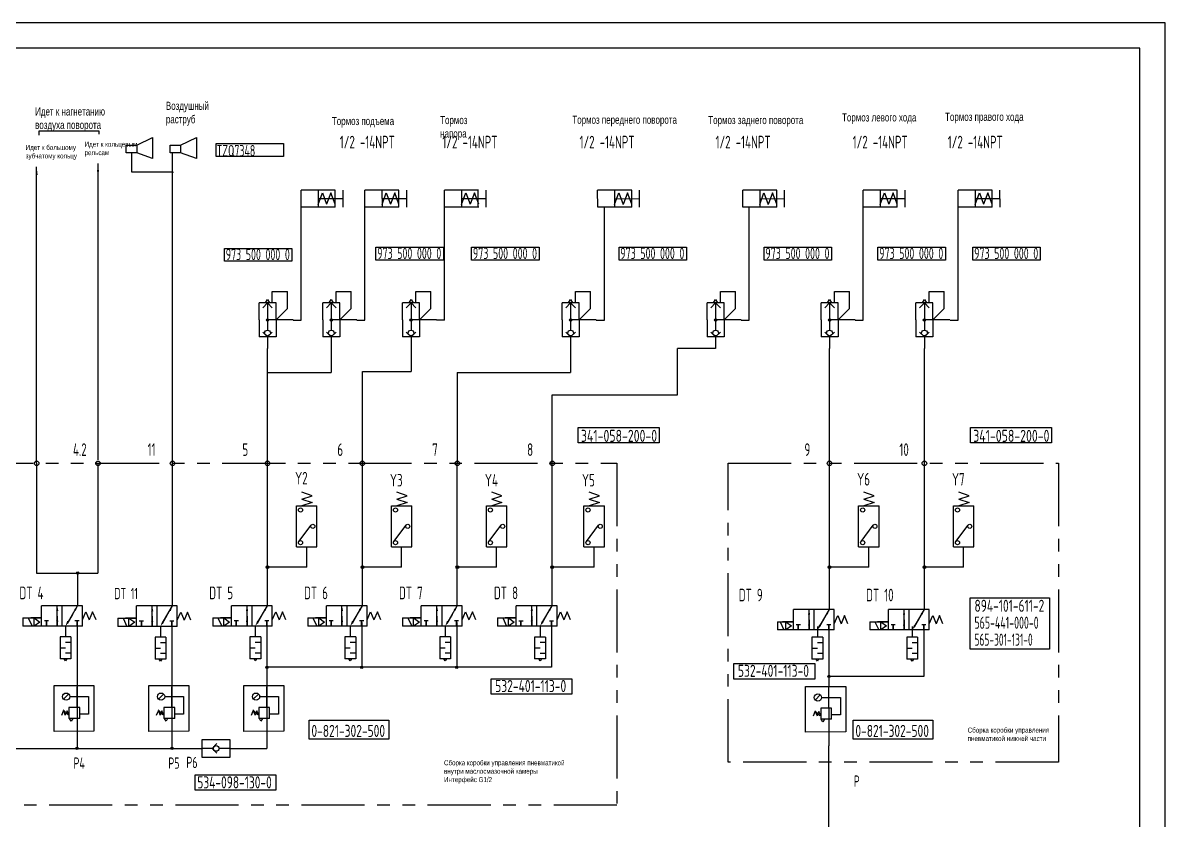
# Model space of a CAD drawing. Header units: millimetres. Extents: x 0 to 2100, y 0 to 1485.
# Drawn here: x 968 to 2100, y 694 to 1485 of the extents above; entities that cross this region are included whole.
import ezdxf
from ezdxf.enums import TextEntityAlignment as Align

# ---------------------------------------------------------------- set-up
doc = ezdxf.new("R2010")
doc.units = ezdxf.units.MM
doc.header["$LTSCALE"] = 50
doc.linetypes.add('F', pattern=[0.75, 0.5, -0.25])
doc.linetypes.add('K', pattern=[2.5, 1.25, -0.25, 0.25, -0.25, 0.25, -0.25])
for name, color, linetype in [('01', 7, 'Continuous'), ('02', 1, 'Continuous'), ('04', 2, 'F'), ('07', 6, 'K'), ('11', 3, 'Continuous')]:
    doc.layers.add(name, color=color, linetype=linetype)
doc.styles.get("Standard").update_dxf_attribs({"font": 'isocp', "width": 0.707, "bigfont": 'intecad.shx'})

# ---------------------------------------------------------------- blocks, each defined once
blk = doc.blocks.new('memC')
at = {"layer": '01'}
for p, q in [((12.5, 3.75), (5, 3.75)), ((5, -3.75), (5, 3.75)), ((7.12, 2.12), (5, 0)), ((5, 0), (7.12, -2.12)), ((12.5, 3.75), (20, 3.75)), ((17.88, 2.12), (20, 0)), ((20, 0), (17.88, -2.12)), ((20, -3.75), (20, 3.75)), ((20, 0.88), (21.52, 0)), ((21.52, 0), (20, -0.88)), ((12.5, -3.75), (5, -3.75)), ((12.5, -3.75), (20, -3.75))]:
    blk.add_line(p, q, dxfattribs=at)
at = {"layer": '01', "const_width": 0.5}
blk.add_lwpolyline([(12.25, 0, 1), (12.75, 0, 1)], format="xyb", close=True, dxfattribs=at)
at = {"layer": '01'}
for centre, radius in [((6.77, 0), 1.25), ((12.5, 0), 0.5)]:
    blk.add_circle(centre, radius, dxfattribs=at)
at = {"layer": '02'}
for p, q in [((5, 0), (0, 0)), ((12, 0), (8.02, 0)), ((20, 0), (13, 0)), ((12.5, -11.25), (12.5, -0.22))]:
    blk.add_line(p, q, dxfattribs=at)
at = {"layer": '04'}
for p, q in [((12.5, -3.75), (17.5, -8.75)), ((20, -2.12), (25, -2.12)), ((25, -2.12), (25, -8.75)), ((17.5, -8.75), (25, -8.75))]:
    blk.add_line(p, q, dxfattribs=at)
blk = doc.blocks.new('mem29')
blk.add_line((9.45, 2.85), (15.45, -1.65))
for centre in [(9, 2.25), (21, 2.25), (15, -2.25)]:
    blk.add_circle(centre, 0.75)
at = {"layer": '01'}
for p, q in [((7.5, 3.75), (22.5, 3.75)), ((7.5, 3.75), (7.5, -3.75)), ((22.5, 3.75), (22.5, -3.75)), ((23.75, -1.98), (22.5, 1.77)), ((25, 1.77), (23.75, -1.98)), ((25, 1.77), (26.25, -1.98)), ((26.25, -1.98), (27.5, 1.77)), ((7.5, -3.75), (22.5, -3.75))]:
    blk.add_line(p, q, dxfattribs=at)
at = {"layer": '04'}
blk.add_line((0, 0), (7.5, 0), dxfattribs=at)
blk = doc.blocks.new('mem1E')
for p, q in [((15, -3.75), (15, 0)), ((22.5, 0.89), (24.05, 0)), ((24.05, 0), (22.5, -0.89))]:
    blk.add_line(p, q)
at = {"layer": '01'}
for p, q in [((0, 0), (7.5, 0)), ((7.5, 3.75), (22.5, 3.75)), ((7.5, 3.75), (7.5, -3.75)), ((11.25, 3.75), (11.25, 0)), ((18.75, 3.75), (18.75, 0)), ((22.5, 3.75), (22.5, -3.75)), ((7.5, -3.75), (22.5, -3.75))]:
    blk.add_line(p, q, dxfattribs=at)
blk = doc.blocks.new('mem25')
at = {"layer": '01'}
for p, q in [((-2.12, -5.9), (0, -8.02)), ((0, -8.02), (2.12, -5.9))]:
    blk.add_line(p, q, dxfattribs=at)
blk.add_circle((0, -6.25), 1.25, dxfattribs=at)
at = {"layer": '02'}
for p, q in [((0, 0), (0, -5)), ((0, -8.02), (0, -12.5))]:
    blk.add_line(p, q, dxfattribs=at)
blk = doc.blocks.new('*U32')
at = {"layer": '01'}
for points in [[(415, 292), (25, 292)], [(415, 5), (415, 292)]]:
    blk.add_lwpolyline(points, dxfattribs=at)
at = {"layer": '02'}
for points in [[(420, 297), (0, 297)], [(420, 0), (420, 297)]]:
    blk.add_lwpolyline(points, dxfattribs=at)

msp = doc.modelspace()

# ---------------------------------------------------------------- linework, layer by layer
for p, q in [((1273.6, 1162.2), (1273.6, 1138.1)), ((1352.6, 1162.2), (1352.6, 1139.3)), ((1510.8, 1162.2), (1510.8, 1138.1)), ((1616.8, 1116.2), (1616.8, 1162.2)), ((1492.6, 1116.2), (1616.8, 1116.2))]:
    msp.add_line(p, q)
at = {"layer": '01'}
for p, q in [((984.2, 1378), (1043.1, 1378)), ((984.2, 1373.6), (984.2, 1378)), ((1043.1, 1378), (1043.1, 1374.6)), ((1080.8, 1363.8), (1096.5, 1371.2)), ((1096.5, 1371.2), (1096.5, 1350.6)), ((1124.1, 1363.8), (1139.9, 1371.2)), ((1139.9, 1371.2), (1139.9, 1350.6)), ((1075.6, 1356), (1075.6, 1337.1)), ((1096.5, 1350.6), (1080.8, 1356)), ((1116.3, 1048.2), (1116.3, 1356)), ((1139.9, 1350.6), (1124.1, 1356)), ((1075.6, 1337.1), (1116.3, 1337.1)), ((1277.5, 1319.1), (1243.7, 1319.1)), ((1243.7, 1302.2), (1243.7, 1319.1)), ((1260.6, 1319.1), (1260.6, 1302.2)), ((1260.6, 1305), (1264.8, 1316.3)), ((1264.8, 1316.3), (1269, 1305.1)), ((1273.2, 1316.3), (1269, 1305.1)), ((1277.5, 1305.1), (1273.2, 1316.3)), ((1277.5, 1302.3), (1277.5, 1319.1)), ((1285.3, 1302.3), (1285.3, 1319.1)), ((1340.7, 1319.1), (1307, 1319.1)), ((1307, 1302.2), (1307, 1319.1)), ((1323.8, 1319.1), (1323.9, 1302.2)), ((1323.9, 1305), (1328.1, 1316.3)), ((1328.1, 1316.3), (1332.3, 1305.1)), ((1336.5, 1316.3), (1332.3, 1305.1)), ((1340.7, 1305.1), (1336.5, 1316.3)), ((1340.7, 1302.3), (1340.7, 1319.1)), ((1348.6, 1302.3), (1348.5, 1319.1)), ((1419.6, 1319.1), (1385.9, 1319.1)), ((1385.9, 1302.2), (1385.9, 1319.1)), ((1402.8, 1319.1), (1402.8, 1302.2)), ((1402.8, 1305), (1407, 1316.3)), ((1407, 1316.3), (1411.2, 1305.1)), ((1415.4, 1316.3), (1411.2, 1305.1)), ((1419.7, 1305.1), (1415.4, 1316.3)), ((1419.3, 1302.3), (1419.3, 1319.1)), ((1427.1, 1302.3), (1427.1, 1319.1)), ((1571.3, 1319.1), (1537.5, 1319.1)), ((1537.6, 1302.2), (1537.5, 1319.1)), ((1554.4, 1319.1), (1554.4, 1302.2)), ((1554.4, 1305), (1558.6, 1316.3)), ((1558.6, 1316.3), (1562.9, 1305)), ((1567.1, 1316.3), (1562.9, 1305)), ((1571.3, 1305.1), (1567.1, 1316.3)), ((1571.3, 1302.2), (1571.3, 1319.1)), ((1579.1, 1302.3), (1579.1, 1319.1)), ((1715, 1319.1), (1681.3, 1319.1)), ((1681.3, 1302.2), (1681.3, 1319.1)), ((1698.2, 1319.1), (1698.2, 1302.2)), ((1698.2, 1305), (1702.4, 1316.3)), ((1702.4, 1316.3), (1706.6, 1305)), ((1710.8, 1316.3), (1706.6, 1305)), ((1715.1, 1305.1), (1710.8, 1316.3)), ((1715.1, 1302.2), (1715, 1319.1)), ((1722.9, 1302.3), (1722.9, 1319.1)), ((1834.5, 1319.1), (1800.7, 1319.1)), ((1800.7, 1302.2), (1800.7, 1319.1)), ((1817.6, 1319.1), (1817.6, 1302.2)), ((1817.6, 1305), (1821.8, 1316.3)), ((1821.8, 1316.3), (1826.1, 1305.1)), ((1830.3, 1316.3), (1826.1, 1305.1)), ((1834.5, 1305.1), (1830.3, 1316.3)), ((1834.5, 1302.3), (1834.5, 1319.1)), ((1842.3, 1302.3), (1842.3, 1319.1)), ((1928.5, 1319.1), (1894.8, 1319.1)), ((1894.8, 1302.2), (1894.8, 1319.1)), ((1911.7, 1319.1), (1911.7, 1302.2)), ((1911.7, 1305), (1915.9, 1316.3)), ((1915.9, 1316.3), (1920.1, 1305.1)), ((1924.3, 1316.3), (1920.1, 1305.1)), ((1928.6, 1305.1), (1924.3, 1316.3)), ((1928.6, 1302.3), (1928.5, 1319.1)), ((1936.4, 1302.3), (1936.3, 1319.1)), ((1277.5, 1302.3), (1243.7, 1302.2)), ((1340.7, 1302.3), (1307, 1302.2)), ((1419.7, 1302.3), (1385.9, 1302.2)), ((1571.3, 1302.2), (1537.6, 1302.2)), ((1715.1, 1302.2), (1681.3, 1302.2)), ((1834.5, 1302.3), (1800.7, 1302.2)), ((1928.6, 1302.3), (1894.8, 1302.2)), ((1235.7, 1190.3), (1243.7, 1190.3)), ((1298.9, 1190.3), (1307, 1190.3)), ((1385.9, 1190.3), (1377.9, 1190.3)), ((1536.1, 1190.3), (1544.2, 1190.3)), ((1679.8, 1190.3), (1687.9, 1190.3)), ((1792.7, 1190.3), (1800.7, 1190.3)), ((1886.8, 1190.3), (1894.8, 1190.3)), ((1210.4, 1048.2), (1210.4, 1162.2)), ((1654.5, 1162.2), (1616.8, 1162.2)), ((1767.4, 1048.2), (1767.4, 1162.2)), ((1861.4, 1048.2), (1861.4, 1162.2)), ((1210.4, 1138.1), (1273.6, 1138.1)), ((1304.4, 1139.3), (1352.6, 1139.3)), ((1304.4, 1048.2), (1304.4, 1139.3)), ((1398.5, 1138.1), (1398.5, 1048.2)), ((1398.5, 1138.1), (1510.8, 1138.1)), ((1492.6, 1048.2), (1492.6, 1116.2)), ((981.6, 1048.2), (981.6, 939.3)), ((1042.2, 1048.2), (1042.2, 939.3)), ((1116.3, 907.2), (1116.3, 1048.2)), ((1210.4, 907.2), (1210.4, 1048.2)), ((1304.4, 907.2), (1304.4, 1048.2)), ((1398.5, 907.2), (1398.5, 1048.2)), ((1492.6, 907.2), (1492.6, 1048.2)), ((1767.4, 903.4), (1767.4, 1048.2)), ((1861.4, 903.4), (1861.4, 1048.2)), ((1249.2, 945.2), (1210.4, 945.2)), ((1343.3, 945.2), (1304.4, 945.2)), ((1437.4, 945.2), (1398.5, 945.2)), ((1534.1, 945.2), (1492.6, 945.2)), ((1806.3, 945.2), (1767.4, 945.2)), ((1900.3, 945.2), (1861.4, 945.2)), ((981.6, 939.3), (1042.2, 939.3)), ((1022.3, 907.2), (1022.3, 939.3)), ((1027, 907), (986.5, 907)), ((986.5, 886.8), (986.5, 907)), ((1006.7, 907), (1006.7, 886.8)), ((1027, 886.8), (1027, 907)), ((1121, 906.8), (1080.5, 906.8)), ((1080.5, 886.5), (1080.5, 906.8)), ((1100.8, 906.8), (1100.8, 886.5)), ((1121, 886.5), (1121, 906.8)), ((1215.1, 907), (1174.6, 907)), ((1174.6, 886.8), (1174.6, 907)), ((1194.9, 907), (1194.9, 886.8)), ((1215.1, 886.8), (1215.1, 907)), ((1309.2, 907), (1268.7, 907)), ((1268.7, 886.8), (1268.7, 907)), ((1288.9, 907), (1288.9, 886.8)), ((1309.2, 886.8), (1309.2, 907)), ((1403.2, 907), (1362.7, 907)), ((1362.7, 886.8), (1362.7, 907)), ((1383, 907), (1383, 886.8)), ((1403.2, 886.8), (1403.2, 907)), ((1497.3, 907), (1456.8, 907)), ((1456.8, 886.7), (1456.8, 907)), ((1477, 907), (1477, 886.7)), ((1497.3, 886.7), (1497.3, 907)), ((968, 894.8), (986.5, 894.8)), ((968, 894.8), (968, 886.7)), ((973.2, 894.8), (977.1, 886.7)), ((979, 886.7), (979, 894.8)), ((979, 894.8), (984.7, 890.8)), ((1027, 892.9), (1030.4, 901)), ((1030.4, 901), (1033.7, 892.9)), ((1037.1, 901), (1033.7, 892.9)), ((1040.5, 892.9), (1037.1, 901)), ((1062.1, 894.6), (1080.5, 894.6)), ((1062.1, 894.6), (1062.1, 886.5)), ((1067.3, 894.6), (1071.1, 886.5)), ((1073, 886.5), (1073, 894.6)), ((1073, 894.6), (1078.8, 890.5)), ((1121, 892.6), (1124.4, 900.7)), ((1124.4, 900.7), (1127.8, 892.6)), ((1131.2, 900.7), (1127.8, 892.6)), ((1134.5, 892.6), (1131.2, 900.7)), ((1156.2, 894.8), (1174.6, 894.8)), ((1156.2, 894.8), (1156.2, 886.7)), ((1161.3, 894.8), (1165.2, 886.7)), ((1167.1, 886.7), (1167.1, 894.8)), ((1167.1, 894.8), (1172.8, 890.8)), ((1215.1, 892.9), (1218.5, 901)), ((1218.5, 901), (1221.9, 892.9)), ((1225.2, 901), (1221.9, 892.9)), ((1228.6, 892.9), (1225.2, 901)), ((1250.2, 894.8), (1268.7, 894.8)), ((1250.2, 894.8), (1250.2, 886.7)), ((1255.4, 894.8), (1259.2, 886.7)), ((1261.2, 886.7), (1261.2, 894.8)), ((1261.2, 894.8), (1266.9, 890.8)), ((1309.2, 892.9), (1312.6, 901)), ((1312.6, 901), (1315.9, 892.9)), ((1319.3, 901), (1315.9, 892.9)), ((1322.7, 892.9), (1319.3, 901)), ((1344.3, 894.8), (1362.7, 894.8)), ((1344.3, 894.8), (1344.3, 886.7)), ((1349.5, 894.8), (1353.3, 886.7)), ((1355.2, 886.7), (1355.2, 894.8)), ((1355.2, 894.8), (1361, 890.8)), ((1403.2, 892.9), (1406.6, 901)), ((1406.6, 901), (1410, 892.9)), ((1413.4, 901), (1410, 892.9)), ((1416.7, 892.9), (1413.4, 901)), ((1438.3, 894.8), (1438.3, 886.7)), ((1438.3, 894.8), (1456.8, 894.8)), ((1443.5, 894.8), (1447.3, 886.7)), ((1449.3, 886.7), (1449.3, 894.8)), ((1449.3, 894.8), (1455, 890.7)), ((1497.3, 892.8), (1500.7, 900.9)), ((1500.7, 900.9), (1504, 892.8)), ((1507.4, 900.9), (1504, 892.8)), ((1510.8, 892.8), (1507.4, 900.9)), ((1772.1, 903.3), (1731.6, 903.3)), ((1731.6, 883), (1731.6, 903.3)), ((1751.9, 903.3), (1751.9, 883)), ((1772.1, 883), (1772.1, 903.3)), ((1772.1, 889.1), (1775.5, 897.2)), ((1775.5, 897.2), (1778.9, 889.1)), ((1782.3, 897.2), (1778.9, 889.1)), ((1785.6, 889.1), (1782.3, 897.2)), ((1866.2, 903.3), (1825.7, 903.3)), ((1825.7, 883), (1825.7, 903.3)), ((1845.9, 903.3), (1845.9, 883)), ((1866.2, 883), (1866.2, 903.3)), ((1866.2, 889.1), (1869.6, 897.2)), ((1869.6, 897.2), (1872.9, 889.1)), ((1876.3, 897.2), (1872.9, 889.1)), ((1879.7, 889.1), (1876.3, 897.2)), ((1006.7, 886.8), (968, 886.8)), ((984.7, 890.8), (979, 886.7)), ((989.3, 892.2), (993.3, 892.2)), ((1027, 886.8), (1006.7, 886.8)), ((1019.5, 892.2), (1023.6, 892.2)), ((1021.6, 886.8), (1021.6, 864.5)), ((1100.8, 886.5), (1062.1, 886.5)), ((1078.8, 890.5), (1073, 886.5)), ((1083.3, 891.9), (1087.4, 891.9)), ((1121, 886.5), (1100.8, 886.5)), ((1113.6, 891.9), (1117.6, 891.9)), ((1115.6, 886.5), (1115.6, 864.2)), ((1115.7, 890.2), (1115.7, 771.5)), ((1194.9, 886.8), (1156.2, 886.8)), ((1172.8, 890.8), (1167.1, 886.7)), ((1177.4, 892.2), (1181.5, 892.2)), ((1215.1, 886.8), (1194.9, 886.8)), ((1207.7, 892.2), (1211.7, 892.2)), ((1209.7, 886.8), (1209.7, 864.5)), ((1209.8, 890.2), (1209.8, 771.5)), ((1288.9, 886.8), (1250.2, 886.8)), ((1266.9, 890.8), (1261.2, 886.7)), ((1271.5, 892.2), (1275.5, 892.2)), ((1309.2, 886.8), (1288.9, 886.8)), ((1301.7, 892.2), (1305.8, 892.2)), ((1303.8, 890.2), (1303.8, 845.9)), ((1383, 886.8), (1344.3, 886.8)), ((1361, 890.8), (1355.2, 886.7)), ((1365.5, 892.2), (1369.6, 892.2)), ((1403.2, 886.8), (1383, 886.8)), ((1395.8, 892.2), (1399.8, 892.2)), ((1397.9, 890.2), (1397.9, 845.9)), ((1477, 886.7), (1438.3, 886.7)), ((1455, 890.7), (1449.3, 886.7)), ((1459.6, 892.1), (1463.6, 892.1)), ((1497.3, 886.7), (1477, 886.7)), ((1489.8, 892.1), (1493.9, 892.1)), ((1492, 890.2), (1492, 845.9)), ((1715.9, 891), (1731.6, 891)), ((1715.9, 891), (1715.9, 882.9)), ((1718.4, 891), (1722.2, 882.9)), ((1724.1, 891), (1729.8, 887)), ((1724.1, 882.9), (1724.1, 891)), ((1729.8, 887), (1724.1, 882.9)), ((1734.4, 888.4), (1738.5, 888.4)), ((1764.7, 888.4), (1768.7, 888.4)), ((1766.8, 886.4), (1766.7, 827)), ((1766.8, 886.4), (1766.8, 836.8)), ((1807.2, 891), (1825.7, 891)), ((1807.2, 891), (1807.2, 882.9)), ((1812.4, 891), (1816.2, 882.9)), ((1818.2, 891), (1823.9, 887)), ((1818.2, 882.9), (1818.2, 891)), ((1823.9, 887), (1818.2, 882.9)), ((1828.5, 888.4), (1832.5, 888.4)), ((1858.7, 888.4), (1862.8, 888.4)), ((1860.9, 886.4), (1860.9, 836.8)), ((1751.9, 883), (1715.9, 883)), ((1772.1, 883), (1751.9, 883)), ((1845.9, 883), (1807.2, 883)), ((1866.2, 883), (1845.9, 883)), ((1021.7, 871.6), (1021.7, 765.4)), ((1492, 845.9), (1209.8, 845.9)), ((1860.9, 836.8), (1766.8, 836.8)), ((1019, 806), (1013.6, 806)), ((1013.6, 806), (1013.6, 795.2)), ((1024.4, 806), (1019, 806)), ((1024.4, 795.2), (1024.4, 806)), ((1107.6, 806), (1107.6, 795.2)), ((1113, 806), (1107.6, 806)), ((1118.4, 806), (1113, 806)), ((1118.4, 795.2), (1118.4, 806)), ((1201.7, 806), (1201.7, 795.2)), ((1207.1, 806), (1201.7, 806)), ((1212.5, 806), (1207.1, 806)), ((1212.5, 795.2), (1212.5, 806)), ((1758.6, 805.2), (1758.6, 794.4)), ((1764, 805.2), (1758.6, 805.2)), ((1769.4, 805.2), (1764, 805.2)), ((1769.4, 794.4), (1769.4, 805.2)), ((1006.4, 798.4), (1008.2, 802.8)), ((1008.2, 802.8), (1010, 798.4)), ((1011.8, 802.8), (1010, 798.4)), ((1013.6, 798.4), (1011.8, 802.8)), ((1024.4, 795.2), (1013.6, 795.2)), ((1015.8, 792.5), (1014.2, 795.2)), ((1017.4, 795.2), (1015.8, 792.5)), ((1100.4, 798.4), (1102.2, 802.8)), ((1102.2, 802.8), (1104, 798.4)), ((1105.8, 802.8), (1104, 798.4)), ((1107.6, 798.4), (1105.8, 802.8)), ((1118.4, 795.2), (1107.6, 795.2)), ((1109.9, 792.5), (1108.3, 795.2)), ((1111.4, 795.2), (1109.9, 792.5)), ((1194.5, 798.4), (1196.3, 802.8)), ((1196.3, 802.8), (1198.1, 798.4)), ((1199.9, 802.8), (1198.1, 798.4)), ((1201.7, 798.4), (1199.9, 802.8)), ((1212.5, 795.2), (1201.7, 795.2)), ((1203.9, 792.5), (1202.3, 795.2)), ((1205.5, 795.2), (1203.9, 792.5)), ((1751.4, 797.7), (1753.2, 802)), ((1753.2, 802), (1755, 797.7)), ((1756.8, 802), (1755, 797.7)), ((1758.6, 797.7), (1756.8, 802)), ((1769.4, 794.4), (1758.6, 794.4)), ((1760.8, 791.7), (1759.2, 794.4)), ((1762.4, 794.4), (1760.8, 791.7)), ((1115.7, 782.5), (1115.7, 765.4)), ((1209.8, 782.5), (1209.8, 765.4)), ((1766.7, 781.8), (1766.7, 768.1))]:
    msp.add_line(p, q, dxfattribs=at)
at = {"layer": '01', "color": 7, "linetype": 'Continuous'}
for p, q in [((1243.7, 1190.3), (1243.7, 1302.2)), ((1260.6, 1310.7), (1285.3, 1310.7)), ((1307, 1190.3), (1307, 1302.2)), ((1323.8, 1310.7), (1348.5, 1310.7)), ((1385.9, 1190.3), (1385.9, 1302.2)), ((1402.8, 1310.7), (1427.5, 1310.7)), ((1544.2, 1190.3), (1544.2, 1302.2)), ((1554.4, 1310.6), (1579.1, 1310.7)), ((1687.9, 1190.3), (1687.9, 1302.2)), ((1698.2, 1310.6), (1722.9, 1310.7)), ((1800.7, 1190.3), (1800.7, 1302.2)), ((1817.6, 1310.7), (1842.3, 1310.7)), ((1894.8, 1190.3), (1894.8, 1302.2)), ((1911.7, 1310.7), (1936.4, 1310.7)), ((701.9, 765.4), (1145.5, 765.4)), ((1173, 765.4), (1209.8, 765.4)), ((1766.7, 575.7), (1766.7, 768.1))]:
    msp.add_line(p, q, dxfattribs=at)
at = {"layer": '01'}
for points in [[(1070.4, 1363.8), (1080.8, 1363.8), (1080.8, 1356), (1070.4, 1356)], [(1113.8, 1363.8), (1124.1, 1363.8), (1124.1, 1356), (1113.8, 1356)]]:
    msp.add_lwpolyline(points, close=True, dxfattribs=at)
for centre, radius in [((1116.3, 1336.8), 0.423), ((981.6, 1048.2), 2.25), ((981.6, 1048.2), 2.25), ((1042.4, 1048.2), 2.25), ((1042.4, 1048.2), 2.25), ((1116.3, 1048.2), 2.25), ((1116.3, 1048.2), 2.25), ((1210.4, 1048.2), 2.25), ((1210.4, 1048.2), 2.25), ((1304.4, 1048.2), 2.25), ((1304.4, 1048.2), 2.25), ((1398.5, 1048.2), 2.25), ((1398.5, 1048.2), 2.25), ((1492.6, 1048.2), 2.25), ((1492.6, 1048.2), 2.25), ((1767.4, 1048.2), 2.25), ((1861.4, 1048.2), 2.25), ((1022.3, 939.3), 1.12), ((1210.4, 945.2), 1.35), ((1304.4, 945.2), 1.35), ((1398.5, 945.2), 1.35), ((1492.6, 945.2), 1.35), ((1767.4, 945.2), 1.35), ((1861.4, 945.2), 1.35), ((1209.8, 845.9), 1.12), ((1303.8, 845.9), 1.12), ((1397.9, 845.9), 1.12), ((1766.8, 836.8), 1.12), ((1010.9, 816.8), 3.6), ((1104.9, 816.8), 3.6), ((1199, 816.8), 3.6), ((1755.9, 816), 3.6), ((1021.7, 765.4), 1.12), ((1115.7, 765.4), 1.12)]:
    msp.add_circle(centre, radius, dxfattribs=at)
at = {"layer": '02'}
for p, q in [((981.6, 1048.2), (981.6, 1342.2)), ((1042.4, 1051.7), (1042.4, 1345.6)), ((1002, 886.8), (1002, 907)), ((1012.1, 889.5), (1022.2, 907)), ((1096.1, 886.5), (1096.1, 906.8)), ((1106.1, 889.2), (1116.2, 906.8)), ((1190.1, 886.8), (1190.1, 907)), ((1200.2, 889.5), (1210.3, 907)), ((1284.2, 886.8), (1284.2, 907)), ((1294.2, 889.5), (1304.4, 907)), ((1378.3, 886.8), (1378.3, 907)), ((1388.3, 889.5), (1398.4, 907)), ((1472.3, 886.7), (1472.3, 907)), ((1482.3, 889.5), (1492.5, 907)), ((1002, 896.7), (1002, 886.6)), ((1017, 898.1), (1012, 889.4)), ((1096.1, 896.5), (1096.1, 886.4)), ((1111.1, 897.9), (1106, 889.1)), ((1190.1, 896.7), (1190.1, 886.6)), ((1205.2, 898.1), (1200.1, 889.4)), ((1284.2, 896.7), (1284.2, 886.6)), ((1299.2, 898.1), (1294.2, 889.4)), ((1378.3, 896.7), (1378.3, 886.6)), ((1393.3, 898.1), (1388.2, 889.4)), ((1472.3, 896.7), (1472.3, 886.6)), ((1487.3, 898.1), (1482.3, 889.3)), ((1747.1, 883), (1747.1, 903.3)), ((1762.2, 894.4), (1757.1, 885.6)), ((1757.2, 885.7), (1767.3, 903.3)), ((1841.2, 883), (1841.2, 903.3)), ((1856.2, 894.4), (1851.2, 885.6)), ((1851.3, 885.7), (1861.4, 903.3)), ((991.3, 886.8), (991.3, 892.2)), ((991.3, 892.2), (991.3, 886.8)), ((1021.6, 886.8), (1021.6, 892.2)), ((1021.6, 892.2), (1021.6, 886.8)), ((1085.4, 886.5), (1085.4, 891.9)), ((1085.4, 891.9), (1085.4, 886.5)), ((1115.6, 886.5), (1115.6, 891.9)), ((1115.6, 891.9), (1115.6, 886.5)), ((1179.4, 886.8), (1179.4, 892.2)), ((1179.4, 892.2), (1179.4, 886.8)), ((1209.7, 886.8), (1209.7, 892.2)), ((1209.7, 892.2), (1209.7, 886.8)), ((1273.5, 886.8), (1273.5, 892.2)), ((1273.5, 892.2), (1273.5, 886.8)), ((1303.7, 886.8), (1303.7, 892.2)), ((1303.7, 892.2), (1303.7, 886.8)), ((1367.6, 886.8), (1367.6, 892.2)), ((1367.6, 892.2), (1367.6, 886.8)), ((1397.8, 886.8), (1397.8, 892.2)), ((1397.8, 892.2), (1397.8, 886.8)), ((1461.6, 886.7), (1461.6, 892.1)), ((1461.6, 892.1), (1461.6, 886.7)), ((1491.9, 886.7), (1491.9, 892.1)), ((1491.9, 892.1), (1491.9, 886.7)), ((1736.4, 883), (1736.4, 888.4)), ((1736.4, 888.4), (1736.4, 883)), ((1747.1, 893), (1747.1, 882.9)), ((1766.7, 883), (1766.7, 888.4)), ((1766.7, 888.4), (1766.7, 883)), ((1830.5, 883), (1830.5, 888.4)), ((1830.5, 888.4), (1830.5, 883)), ((1841.2, 893), (1841.2, 882.9)), ((1860.8, 883), (1860.8, 888.4)), ((1860.8, 888.4), (1860.8, 883)), ((1021.7, 806), (1021.7, 826.5)), ((1115.7, 806), (1115.7, 826.5)), ((1209.8, 806), (1209.8, 826.5)), ((1008.8, 814.8), (1012.9, 818.8)), ((1014.5, 816.8), (1021.7, 816.8)), ((1102.9, 814.8), (1107, 818.8)), ((1108.5, 816.8), (1115.7, 816.8)), ((1197, 814.8), (1201, 818.8)), ((1202.6, 816.8), (1209.8, 816.8)), ((1753.8, 814), (1757.9, 818.1)), ((1759.5, 816), (1766.7, 816)), ((1766.7, 805.2), (1766.7, 825.8)), ((1021.7, 806.1), (1021.7, 795.3)), ((1115.7, 806.1), (1115.7, 795.3)), ((1209.8, 806.1), (1209.8, 795.3)), ((1766.7, 805.3), (1766.7, 794.5)), ((1007.9, 803.6), (1012.8, 798.7)), ((1021.7, 795.2), (1021.7, 782.5)), ((1101.9, 803.6), (1106.8, 798.7)), ((1115.7, 795.2), (1115.7, 782.5)), ((1196, 803.6), (1200.9, 798.7)), ((1209.8, 795.2), (1209.8, 782.5)), ((1752.9, 802.8), (1757.8, 797.9)), ((1766.7, 794.4), (1766.7, 781.8))]:
    msp.add_line(p, q, dxfattribs=at)
for points in [[(1159.6, 1365.2), (1226.4, 1365.2), (1226.4, 1352.4), (1159.6, 1352.4)], [(1167.8, 1261.3), (1234.6, 1261.3), (1234.6, 1248.6), (1167.8, 1248.6)], [(1317.9, 1262.4), (1384.7, 1262.4), (1384.7, 1249.6), (1317.9, 1249.6)], [(1412.7, 1262.4), (1479.5, 1262.4), (1479.5, 1249.6), (1412.7, 1249.6)], [(1558.8, 1262.4), (1625.6, 1262.4), (1625.6, 1249.6), (1558.8, 1249.6)], [(1702.5, 1262.4), (1769.3, 1262.4), (1769.3, 1249.6), (1702.5, 1249.6)], [(1815.4, 1262.4), (1882.2, 1262.4), (1882.2, 1249.6), (1815.4, 1249.6)], [(1909.4, 1262.4), (1976.2, 1262.4), (1976.2, 1249.6), (1909.4, 1249.6)], [(1518.2, 1083.8), (1598.4, 1083.8), (1598.4, 1068.5), (1518.2, 1068.5)], [(1907.1, 1083.8), (1987.2, 1083.8), (1987.2, 1068.5), (1907.1, 1068.5)], [(1672.6, 849.5), (1752.8, 849.5), (1752.8, 834.2), (1672.6, 834.2)], [(1432, 834.4), (1512.1, 834.4), (1512.1, 819.1), (1432, 819.1)], [(1138.6, 739.4), (1218.8, 739.4), (1218.8, 724.1), (1138.6, 724.1)]]:
    msp.add_lwpolyline(points, close=True, dxfattribs=at)
for points in [[(981.6, 1334.1, 2.02, 0, 0), (981.6, 1342.2, 0, 0, 0)], [(1042.4, 1337.5, 2.02, 0, 0), (1042.4, 1345.6, 0, 0, 0)], [(1002, 907.2, 0, 2.16, 0), (1002, 901.8, 2.16, 2.16, 0)], [(1022.3, 907.2, 0, 2.16, 0), (1019.6, 902.5, 2.16, 2.16, 0)], [(1096.1, 906.9, 0, 2.16, 0), (1096.1, 901.5, 2.16, 2.16, 0)], [(1116.3, 906.9, 0, 2.16, 0), (1113.6, 902.2, 2.16, 2.16, 0)], [(1190.1, 907.2, 0, 2.16, 0), (1190.1, 901.8, 2.16, 2.16, 0)], [(1210.4, 907.2, 0, 2.16, 0), (1207.7, 902.5, 2.16, 2.16, 0)], [(1284.2, 907.2, 0, 2.16, 0), (1284.2, 901.8, 2.16, 2.16, 0)], [(1304.4, 907.2, 0, 2.16, 0), (1301.7, 902.5, 2.16, 2.16, 0)], [(1378.3, 907.2, 0, 2.16, 0), (1378.3, 901.8, 2.16, 2.16, 0)], [(1398.5, 907.2, 0, 2.16, 0), (1395.8, 902.5, 2.16, 2.16, 0)], [(1472.3, 907.2, 0, 2.16, 0), (1472.3, 901.7, 2.16, 2.16, 0)], [(1492.6, 907.2, 0, 2.16, 0), (1489.8, 902.5, 2.16, 2.16, 0)], [(1747.1, 903.4, 0, 2.16, 0), (1747.1, 898, 2.16, 2.16, 0)], [(1767.4, 903.4, 0, 2.16, 0), (1764.7, 898.7, 2.16, 2.16, 0)], [(1841.2, 903.4, 0, 2.16, 0), (1841.2, 898, 2.16, 2.16, 0)], [(1861.5, 903.4, 0, 2.16, 0), (1858.7, 898.7, 2.16, 2.16, 0)], [(1002, 886.6, 0, 2.16, 0), (1002, 892, 2.16, 2.16, 0)], [(1010.2, 886.8, 0, 2.16, 0), (1012.9, 891.5, 2.16, 2.16, 0)], [(1096.1, 886.4, 0, 2.16, 0), (1096.1, 891.8, 2.16, 2.16, 0)], [(1104.3, 886.5, 0, 2.16, 0), (1107, 891.2, 2.16, 2.16, 0)], [(1190.1, 886.6, 0, 2.16, 0), (1190.1, 892, 2.16, 2.16, 0)], [(1198.3, 886.8, 0, 2.16, 0), (1201, 891.5, 2.16, 2.16, 0)], [(1284.2, 886.6, 0, 2.16, 0), (1284.2, 892, 2.16, 2.16, 0)], [(1292.4, 886.8, 0, 2.16, 0), (1295.1, 891.5, 2.16, 2.16, 0)], [(1378.3, 886.6, 0, 2.16, 0), (1378.3, 892, 2.16, 2.16, 0)], [(1386.5, 886.8, 0, 2.16, 0), (1389.2, 891.5, 2.16, 2.16, 0)], [(1472.3, 886.6, 0, 2.16, 0), (1472.3, 892, 2.16, 2.16, 0)], [(1480.5, 886.7, 0, 2.16, 0), (1483.2, 891.4, 2.16, 2.16, 0)], [(1747.1, 882.9, 0, 2.16, 0), (1747.1, 888.3, 2.16, 2.16, 0)], [(1755.3, 883, 0, 2.16, 0), (1758, 887.7, 2.16, 2.16, 0)], [(1841.2, 882.9, 0, 2.16, 0), (1841.2, 888.3, 2.16, 2.16, 0)], [(1849.4, 883, 0, 2.16, 0), (1852.1, 887.7, 2.16, 2.16, 0)], [(1008.8, 814.8, 0, 1.15, 0), (1010.4, 816.3, 1.15, 1.15, 0)], [(1102.9, 814.8, 0, 1.15, 0), (1104.5, 816.3, 1.15, 1.15, 0)], [(1197, 814.8, 0, 1.15, 0), (1198.5, 816.3, 1.15, 1.15, 0)], [(1753.8, 814, 0, 1.15, 0), (1755.4, 815.6, 1.15, 1.15, 0)], [(1007.9, 803.6, 0, 1.38, 0), (1009.8, 801.7, 1.38, 1.38, 0)], [(1021.7, 806.1, 0, 1.15, 0), (1021.7, 803.2, 1.15, 1.15, 0)], [(1101.9, 803.6, 0, 1.38, 0), (1103.8, 801.7, 1.38, 1.38, 0)], [(1115.7, 806.1, 0, 1.15, 0), (1115.7, 803.2, 1.15, 1.15, 0)], [(1196, 803.6, 0, 1.38, 0), (1197.9, 801.7, 1.38, 1.38, 0)], [(1209.8, 806.1, 0, 1.15, 0), (1209.8, 803.2, 1.15, 1.15, 0)], [(1766.7, 805.3, 0, 1.15, 0), (1766.7, 802.4, 1.15, 1.15, 0)], [(1021.7, 795.1, 0, 1.15, 0), (1021.7, 798, 1.15, 1.15, 0)], [(1115.7, 795.1, 0, 1.15, 0), (1115.7, 798, 1.15, 1.15, 0)], [(1209.8, 795.1, 0, 1.15, 0), (1209.8, 798, 1.15, 1.15, 0)], [(1752.9, 802.8, 0, 1.38, 0), (1754.8, 801, 1.38, 1.38, 0)], [(1766.7, 794.4, 0, 1.15, 0), (1766.7, 797.3, 1.15, 1.15, 0)]]:
    msp.add_lwpolyline(points, format="xyseb", dxfattribs=at)
at = {"layer": '02', "color": 1, "linetype": 'Continuous'}
for points in [[(1906.6, 914.8), (1985.5, 914.8), (1985.5, 864), (1906.6, 864)], [(1251.7, 793.3), (1330.7, 793.3), (1330.7, 774.7), (1251.7, 774.7)], [(1790.8, 793.3), (1869.8, 793.3), (1869.8, 774.7), (1790.8, 774.7)]]:
    msp.add_lwpolyline(points, close=True, dxfattribs=at)
at = {"layer": '04'}
for p, q in [((975.7, 894.8), (986.5, 894.8)), ((986.5, 894.8), (975.7, 894.8)), ((1069.7, 894.6), (1080.5, 894.6)), ((1080.5, 894.6), (1069.7, 894.6)), ((1163.8, 894.8), (1174.6, 894.8)), ((1174.6, 894.8), (1163.8, 894.8)), ((1257.9, 894.8), (1268.7, 894.8)), ((1268.7, 894.8), (1257.9, 894.8)), ((1351.9, 894.8), (1362.7, 894.8)), ((1362.7, 894.8), (1351.9, 894.8)), ((1446, 894.8), (1456.8, 894.8)), ((1456.8, 894.8), (1446, 894.8)), ((1720.8, 891), (1731.6, 891)), ((1731.6, 891), (1720.8, 891)), ((1814.9, 891), (1825.7, 891)), ((1825.7, 891), (1814.9, 891)), ((1021.7, 816.8), (1033.1, 816.8)), ((1033.1, 816.8), (1033.1, 804.8)), ((1115.7, 816.8), (1127.2, 816.8)), ((1127.2, 816.8), (1127.2, 804.8)), ((1209.8, 816.8), (1221.2, 816.8)), ((1221.2, 816.8), (1221.2, 804.8)), ((1766.7, 816), (1778.1, 816)), ((1778.1, 816), (1778.1, 804)), ((1033.1, 804.8), (1033.1, 799.5)), ((1127.2, 804.8), (1127.2, 799.5)), ((1221.2, 804.8), (1221.2, 799.5)), ((1778.1, 804), (1778.1, 798.7)), ((1033.1, 799.5), (1024.4, 799.5)), ((1127.2, 799.5), (1118.4, 799.5)), ((1221.2, 799.5), (1212.5, 799.5)), ((1778.1, 798.7), (1769.4, 798.7))]:
    msp.add_line(p, q, dxfattribs=at)
at = {"layer": '07'}
for points in [[(665.6, 1048.2), (1556.6, 1048.2), (1556.6, 709.1), (665.6, 709.1)], [(1666.8, 1048.2), (1994.4, 1048.2), (1994.4, 751.7), (1666.8, 751.7)], [(998.8, 782.3), (998.8, 827.8), (1038.4, 827.8), (1038.4, 782.7)], [(1092.8, 782.3), (1092.8, 827.8), (1132.5, 827.8), (1132.5, 782.7)], [(1186.9, 782.3), (1186.9, 827.8), (1226.6, 827.8), (1226.6, 782.7)], [(1743.7, 781.6), (1743.7, 827), (1783.4, 827), (1783.4, 781.9)], [(1145.5, 774.3), (1173, 774.3), (1173, 756.6), (1145.5, 756.6)]]:
    msp.add_lwpolyline(points, close=True, dxfattribs=at)

# ---------------------------------------------------------------- block references
at = {"xscale": 1.439999999999998, "yscale": 1.439999999999998, "zscale": 1.44, "rotation": 270}
for p in [(1010.2, 886.8), (1104.3, 886.5), (1198.3, 886.8), (1292.4, 886.8), (1386.5, 886.8), (1480.5, 886.7), (1755.3, 886.5), (1849.3, 886.5)]:
    msp.add_blockref('mem1E', p, dxfattribs=at)
at = {"layer": '01', "xscale": 5, "yscale": 5, "zscale": 5}
msp.add_blockref('*U32', (0, 0), dxfattribs=at)
at = {"layer": '01'}
for name, p, xscale, yscale, zscale, rotation in [('memC', (1210.4, 1162.2), 2.25, 2.25, 2.25, 90), ('memC', (1273.6, 1162.2), 2.25, 2.25, 2.25, 90), ('memC', (1352.6, 1162.2), 2.25, 2.25, 2.25, 90), ('memC', (1510.8, 1162.2), 2.25, 2.25, 2.25, 90), ('memC', (1654.5, 1162.2), 2.25, 2.25, 2.25, 90), ('memC', (1767.4, 1162.2), 2.25, 2.25, 2.25, 90), ('memC', (1861.4, 1162.2), 2.25, 2.25, 2.25, 90), ('mem29', (1249.2, 945.2), 2.700000000000003, 2.700000000000003, 2.7, 90), ('mem29', (1343.3, 945.2), 2.700000000000003, 2.700000000000003, 2.7, 90), ('mem29', (1437.4, 945.2), 2.700000000000003, 2.700000000000003, 2.7, 90), ('mem29', (1534.1, 945.2), 2.700000000000003, 2.700000000000003, 2.7, 90), ('mem29', (1806.3, 945.2), 2.700000000000003, 2.700000000000003, 2.7, 90), ('mem29', (1900.3, 945.2), 2.700000000000003, 2.700000000000003, 2.7, 90), ('mem25', (1173.6, 765.4), 2.25, 2.25, 2.25, 270)]:
    msp.add_blockref(name, p, dxfattribs=dict(at, xscale=xscale, yscale=yscale, zscale=zscale, rotation=rotation))

# ---------------------------------------------------------------- texts
at = {"layer": '01', "char_height": 8, "attachment_point": 1}
for s, insert, width in [('{\\fArial|b0|i0|c204|p34;\\C3;Воздушный\\Pраструб}', (1109.7, 1406.7), 0.293), ('{\\fArial|b0|i0|c204|p34;\\C3;Тормоз напора}', (1381.5, 1392.6), 0.329)]:
    msp.add_mtext(s, dxfattribs=dict(at, insert=insert, width=width))
at = {"layer": '01', "attachment_point": 1}
for s, insert, char_height in [('{\\fArial|b0|i0|c204|p34;\\C3;Идет к нагнетанию\\Pвоздуха поворота}', (980.1, 1401.1), 8), ('{\\fArial|b0|i0|c204|p34;\\C3;Тормоз переднего поворота}', (1512.5, 1392.9), 8), ('{\\fArial|b0|i0|c204|p34;\\C3;Тормоз заднего поворота}', (1647.2, 1392.6), 8), ('{\\fArial|b0|i0|c204|p34;\\C3;Тормоз левого хода}', (1779.8, 1395.2), 8), ('{\\fArial|b0|i0|c204|p34;\\C3;Тормоз правого хода}', (1881.9, 1395.8), 8), ('{\\fArial|b0|i0|c204|p34;\\C3;Тормоз подъема}', (1274.2, 1391.6), 8), ('{\\fArial|b0|i0|c204|p34;\\C3;Идет к большому\\Pзубчатому кольцу}', (970.7, 1363.9), 5), ('{\\fArial|b0|i0|c204|p34;\\C3;Идет к кольцевым\\Pрельсам}', (1029.1, 1367.1), 5), ('{\\fArial|b0|i0|c204|p34;\\C3;Сборка коробки управления \\Pпневматикой нижней части}', (1904.3, 786.1), 5), ('{\\fArial|b0|i0|c204|p34;\\C3;Сборка коробки управления пневматикой\\Pвнутри маслосмазочной камеры \\PИнтерфейс \\fArial|b0|i0|c0|p34;G1/2}', (1385.3, 753.7), 5)]:
    msp.add_mtext(s, dxfattribs=dict(at, insert=insert, char_height=char_height))
at = {"layer": '11', "width": 0.700069}
for s, p in [('1/2 -14NPT', (1282, 1360.5)), ('1/2 -14NPT', (1383.7, 1360.5)), ('1/2 -14NPT', (1519.6, 1360.5)), ('1/2 -14NPT', (1654.4, 1360.5)), ('1/2 -14NPT', (1790.3, 1360.5)), ('1/2 -14NPT', (1884.5, 1360.5)), ('4.2', (1017.6, 1055.5)), ('11', (1091.5, 1055.5)), ('5', (1185.5, 1055.5)), ('6', (1279.6, 1055.5)), ('7', (1373.6, 1055.5)), ('8', (1467.7, 1055.5)), ('9', (1742.5, 1055.5)), ('10', (1836.6, 1055.5)), ('Y2', (1237.7, 1027.2)), ('Y3', (1331.7, 1025.2)), ('Y4', (1425.8, 1025.2)), ('Y5', (1522, 1025.2)), ('Y6', (1794.7, 1026.1)), ('Y7', (1888.7, 1026.1)), ('DT 4', (964.5, 913.4)), ('DT 5', (1152.6, 913.4)), ('DT 6', (1246.6, 913.4)), ('DT 7', (1340.7, 913.4)), ('DT 8', (1434.8, 913.4)), ('DT 9', (1677.4, 911.3)), ('DT 10', (1803.6, 911.3))]:
    msp.add_text(s, height=12.5, dxfattribs=at).set_placement(p)
at = {"layer": '11', "color": 3, "linetype": 'Continuous', "width": 0.707}
for s, height, p in [('TZQ7348', 11.25, (1160, 1352.6)), ('973 500 000 0', 11.25, (1169, 1249.7)), ('973 500 000 0', 11.25, (1319.1, 1250.8)), ('973 500 000 0', 11.25, (1414, 1250.8)), ('973 500 000 0', 11.25, (1560, 1250.8)), ('973 500 000 0', 11.25, (1703.8, 1250.8)), ('973 500 000 0', 11.25, (1816.6, 1250.8)), ('973 500 000 0', 11.25, (1910.7, 1250.8)), ('DT 11', 11.25, (1058.5, 913.4)), ('P4', 11.25, (1018.1, 745.2)), ('P5', 11.25, (1112.1, 745.2)), ('P6', 11.25, (1130, 745.9)), ('P', 11.2, (1791.4, 727.4))]:
    msp.add_text(s, height=height, dxfattribs=at).set_placement(p)
at = {"layer": '11'}
for s, width, p, p2 in [('341-058-200-0', 0.710994, (1521, 1069.4), (1596.5, 1069.4)), ('341-058-200-0', 0.710994, (1909.8, 1069.4), (1985.3, 1069.4)), ('894-101-611-2', 0.694244, (1911, 900.9), (1980.2, 900.9)), ('565-441-000-0', 0.592468, (1911, 884.1), (1974.6, 884.1)), ('565-301-131-0', 0.575706, (1911, 867.3), (1968.7, 867.3)), ('532-401-113-0', 0.694451, (1676.6, 836.4), (1747, 836.4)), ('532-401-113-0', 0.694451, (1436, 821.3), (1506.4, 821.3)), ('0-821-302-500', 0.694945, (1253.9, 776.8), (1326.9, 776.8)), ('0-821-302-500', 0.694945, (1793, 776.8), (1865.9, 776.8)), ('534-098-130-0', 0.695023, (1140.8, 725.8), (1214.6, 725.8))]:
    msp.add_text(s, height=12, dxfattribs=dict(at, width=width)).set_placement(p, p2, align=Align.FIT)

doc.saveas('drawing.dxf')
